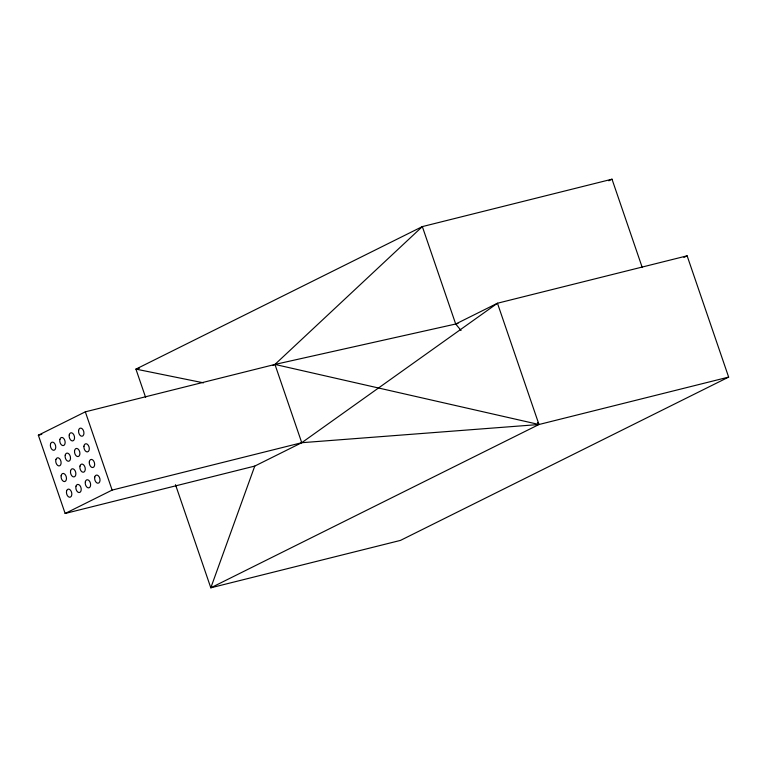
<?xml version="1.0" encoding="UTF-8"?>
<svg xmlns="http://www.w3.org/2000/svg" width="767" height="767" viewBox="0 0 767 767"><rect width="100%" height="100%" fill="white"/><g stroke="black" fill="none" stroke-linecap="round" stroke-linejoin="round"><path stroke-width="1.15" d="M254.769 466.077L210.81 587.81L400.479 540.399L728.65 377.096L687.127 255.823L497.457 303.233L455.694 324.019L274.95 364.43L85.329 411.831L38.35 435.205L65.147 513.478L254.769 466.077L301.747 442.703L497.457 303.233L538.98 424.506L210.81 587.81L175.499 484.696M608.787 180.791L612.008 179.19L642.257 267.549M272.822 365.495L274.95 364.43L422.339 226.601L612.008 179.19M65.147 513.478L112.126 490.094L301.747 442.703L538.98 424.506L728.65 377.096M683.915 257.424L687.127 255.823M139.402 368.256L135.932 369.119L145.634 397.45M203.504 382.838L135.932 369.119L422.339 226.601L455.694 324.019L458.004 323.434M38.35 435.205L41.821 434.343M455.694 324.019L461.034 330.472M537.446 422.665L538.98 424.506L274.95 364.43L301.747 442.703M85.329 411.831L112.126 490.094M50.517 443.978A4.161 2.589 76 0 0 53.527 450.277A4.161 2.589 76 0 0 55.128 444.342A4.161 2.589 76 0 0 50.517 443.978M59.864 439.472A4.161 2.589 76 0 0 63.057 445.608A4.161 2.589 76 0 0 64.428 439.481A4.161 2.589 76 0 0 59.864 439.472M69.231 434.927A4.161 2.589 76 0 0 72.549 440.929A4.161 2.589 76 0 0 73.757 434.678A4.161 2.589 76 0 0 69.231 434.927M78.608 430.412A4.161 2.589 76 0 0 82.059 436.241A4.161 2.589 76 0 0 83.066 429.856A4.161 2.589 76 0 0 78.608 430.412M55.895 459.548A4.161 2.589 76 0 0 58.819 465.924A4.161 2.589 76 0 0 60.526 460.085A4.161 2.589 76 0 0 55.895 459.548M61.13 475.77A4.161 2.589 76 0 0 64.61 481.571A4.161 2.589 76 0 0 65.588 475.166A4.161 2.589 76 0 0 61.13 475.77M66.643 490.775A4.161 2.589 76 0 0 69.481 497.227A4.161 2.589 76 0 0 71.283 491.484A4.161 2.589 76 0 0 66.643 490.775M65.224 455.119A4.161 2.589 76 0 0 68.416 461.264A4.161 2.589 76 0 0 69.797 455.147A4.161 2.589 76 0 0 65.224 455.119M70.545 470.976A4.161 2.589 76 0 0 73.92 476.911A4.161 2.589 76 0 0 75.041 470.602A4.161 2.589 76 0 0 70.545 470.976M76.019 486.134A4.161 2.589 76 0 0 78.905 492.548A4.161 2.589 76 0 0 80.66 486.767A4.161 2.589 76 0 0 76.019 486.134M83.939 446.231A4.161 2.589 76 0 0 87.534 451.878A4.161 2.589 76 0 0 88.339 445.359A4.161 2.589 76 0 0 83.939 446.231M79.979 466.096A4.161 2.589 76 0 0 83.172 472.242A4.161 2.589 76 0 0 84.552 466.125A4.161 2.589 76 0 0 79.979 466.096M89.298 461.907A4.161 2.589 76 0 0 92.903 467.525A4.161 2.589 76 0 0 93.689 461.005A4.161 2.589 76 0 0 89.298 461.907M85.319 481.877A4.161 2.589 76 0 0 88.617 487.889A4.161 2.589 76 0 0 89.844 481.657A4.161 2.589 76 0 0 85.319 481.877M94.753 477.036A4.161 2.589 76 0 0 97.898 483.22A4.161 2.589 76 0 0 99.326 477.141A4.161 2.589 76 0 0 94.753 477.036M74.533 450.977A4.161 2.589 76 0 0 78.186 456.547A4.161 2.589 76 0 0 78.905 449.98A4.161 2.589 76 0 0 74.533 450.977"/></g></svg>
